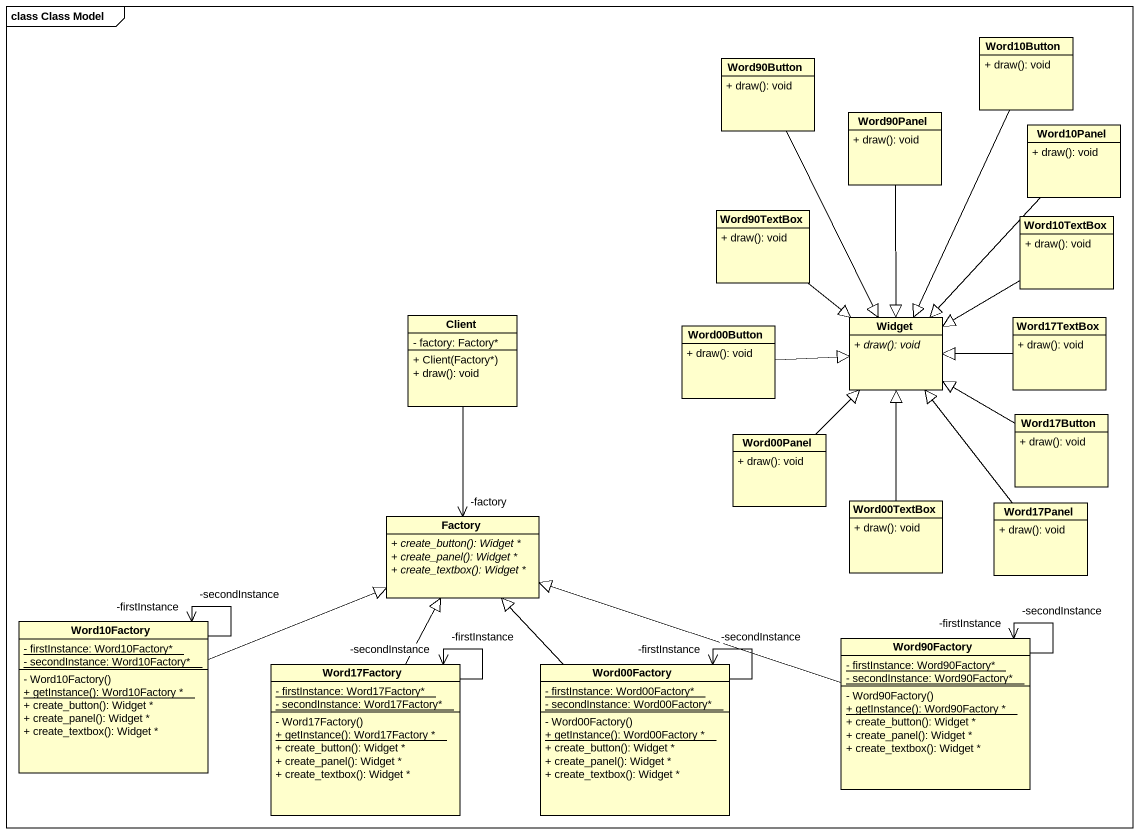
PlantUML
@startuml
mainframe class Class Model
hide circle
hide empty members
skinparam classAttributeIconSize 0
class Word90Button {
  + draw(): void
}
class Word10Button {
  + draw(): void
}
class Word90Panel {
  + draw(): void
}
class Word10Panel {
  + draw(): void
}
class Word90TextBox {
  + draw(): void
}
class Word10TextBox {
  + draw(): void
}
class Client {
  - factory: Factory*
  + Client(Factory*)
  + draw(): void
}
class Word00Button {
  + draw(): void
}
class Widget {
  {abstract} + draw(): void
}
class Word17TextBox {
  + draw(): void
}
class Word00Panel {
  + draw(): void
}
class Word17Button {
  + draw(): void
}
class Word00TextBox {
  + draw(): void
}
class Word17Panel {
  + draw(): void
}
class Factory {
  {abstract} + create_button(): Widget *
  {abstract} + create_panel(): Widget *
  {abstract} + create_textbox(): Widget *
}
class Word10Factory {
  {static} - firstInstance: Word10Factory*
  {static} - secondInstance: Word10Factory*
  - Word10Factory()
  {static} + getInstance(): Word10Factory *
  + create_button(): Widget *
  + create_panel(): Widget *
  + create_textbox(): Widget *
}
class Word90Factory {
  {static} - firstInstance: Word90Factory*
  {static} - secondInstance: Word90Factory*
  - Word90Factory()
  {static} + getInstance(): Word90Factory *
  + create_button(): Widget *
  + create_panel(): Widget *
  + create_textbox(): Widget *
}
class Word17Factory {
  {static} - firstInstance: Word17Factory*
  {static} - secondInstance: Word17Factory*
  - Word17Factory()
  {static} + getInstance(): Word17Factory *
  + create_button(): Widget *
  + create_panel(): Widget *
  + create_textbox(): Widget *
}
class Word00Factory {
  {static} - firstInstance: Word00Factory*
  {static} - secondInstance: Word00Factory*
  - Word00Factory()
  {static} + getInstance(): Word00Factory *
  + create_button(): Widget *
  + create_panel(): Widget *
  + create_textbox(): Widget *
}
Word90Button --|> Widget
Word10Button --|> Widget
Word90Panel --|> Widget
Word10Panel --|> Widget
Word90TextBox --|> Widget
Word10TextBox -left-|> Widget
Client --> "-factory" Factory
Word00Button -right-|> Widget
Word17TextBox -left-|> Widget
Word00Panel -up-|> Widget
Word17Button -left-|> Widget
Word00TextBox -up-|> Widget
Word17Panel -up-|> Widget
Word10Factory -right-|> Factory
Word10Factory --> "-firstInstance" Word10Factory
Word10Factory --> "-secondInstance" Word10Factory
Word90Factory -left-|> Factory
Word90Factory --> "-firstInstance" Word90Factory
Word90Factory --> "-secondInstance" Word90Factory
Word17Factory -up-|> Factory
Word17Factory --> "-firstInstance" Word17Factory
Word17Factory --> "-secondInstance" Word17Factory
Word00Factory -up-|> Factory
Word00Factory --> "-firstInstance" Word00Factory
Word00Factory --> "-secondInstance" Word00Factory
@enduml
